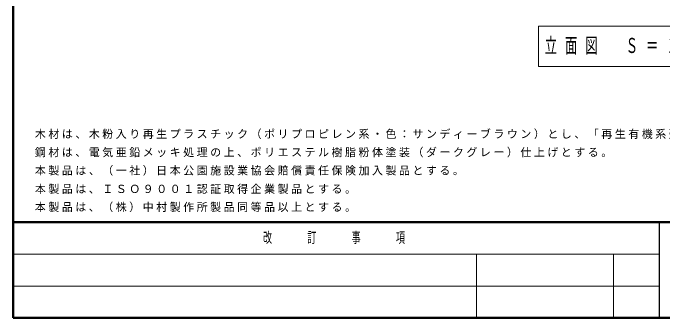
# Model space of a CAD drawing. Units: millimetres on the paper, scale 1:20. Extents: x -385 to 0, y 0 to 267.
# Drawn here: x -385 to -242.7, y 0 to 66.8 of the extents above; entities that cross this region are included whole.
import ezdxf

# ---------------------------------------------------------------- set-up
doc = ezdxf.new("R2010")
doc.units = ezdxf.units.MM
doc.layers.add('LY_1', color=7, linetype='Continuous', lineweight=25)
doc.layers.add('LY_2', color=7, linetype='Continuous', lineweight=13)
doc.styles.add('ＭＳ ゴシック', font='')
doc.styles.get('ＭＳ ゴシック').set_extended_font_data('MS Gothic')

msp = doc.modelspace()

# ---------------------------------------------------------------- linework, layer by layer
at = {"layer": 'LY_1', "lineweight": 13}
for p, q in [((-269.977, 63.875), (-269.977, 55.075)), ((-222.177, 63.875), (-269.977, 63.875)), ((-269.977, 55.075), (-222.177, 55.075))]:
    msp.add_line(p, q, dxfattribs=at)
at = {"layer": 'LY_2', "lineweight": 50}
for p, q in [((-385, 267), (-385, 0)), ((-385, 21), (0, 21)), ((-385, 0), (0, 0))]:
    msp.add_line(p, q, dxfattribs=at)
at = {"layer": 'LY_2', "color": 211, "lineweight": 25}
msp.add_line((-243.5, 21), (-243.5, 0), dxfattribs=at)
at = {"layer": 'LY_2'}
for p, q in [((-385, 14), (-243.5, 14)), ((-283.5, 14), (-283.5, 0)), ((-253.5, 14), (-253.5, 0)), ((-385, 7), (-243.5, 7))]:
    msp.add_line(p, q, dxfattribs=at)

# ---------------------------------------------------------------- texts
at = {"layer": 'LY_1', "style": 'ＭＳ ゴシック'}
for s, insert, char_height, attachment_point in [('\\T1.64;\\W0.6;立面図\u3000Ｓ＝１／２０', (-268.577, 59.475), 3.299, 4), ('\\T1.23;木材は、木粉入り再生プラスチック（ポリプロピレン系・色：サンディーブラウン）とし、「再生有機系建材認定基準」適合品とする。', (-380.22, 39.164), 1.76, 7), ('\\T1.23;鋼材は、電気亜鉛メッキ処理の上、ポリエステル樹脂粉体塗装（ダークグレー）仕上げとする。', (-380.22, 35.164), 1.76, 7), ('\\T1.23;本製品は、（一社）日本公園施設業協会賠償責任保険加入製品とする。', (-380.22, 31.164), 1.76, 7), ('\\T1.23;本製品は、ＩＳＯ９００１認証取得企業製品とする。', (-380.22, 27.164), 1.76, 7), ('\\T1.23;本製品は、（株）中村製作所製品同等品以上とする。', (-380.22, 23.164), 1.76, 7)]:
    msp.add_mtext(s, dxfattribs=dict(at, insert=insert, char_height=char_height, attachment_point=attachment_point))
at = {"layer": 'LY_2', "color": 4, "insert": (-330.25, 17.5), "char_height": 2.346, "attachment_point": 4, "style": 'ＭＳ ゴシック'}
msp.add_mtext('\\T1.64;\\W0.6;改\u3000\u3000訂\u3000\u3000事\u3000\u3000項', dxfattribs=at)

doc.saveas('drawing.dxf')
